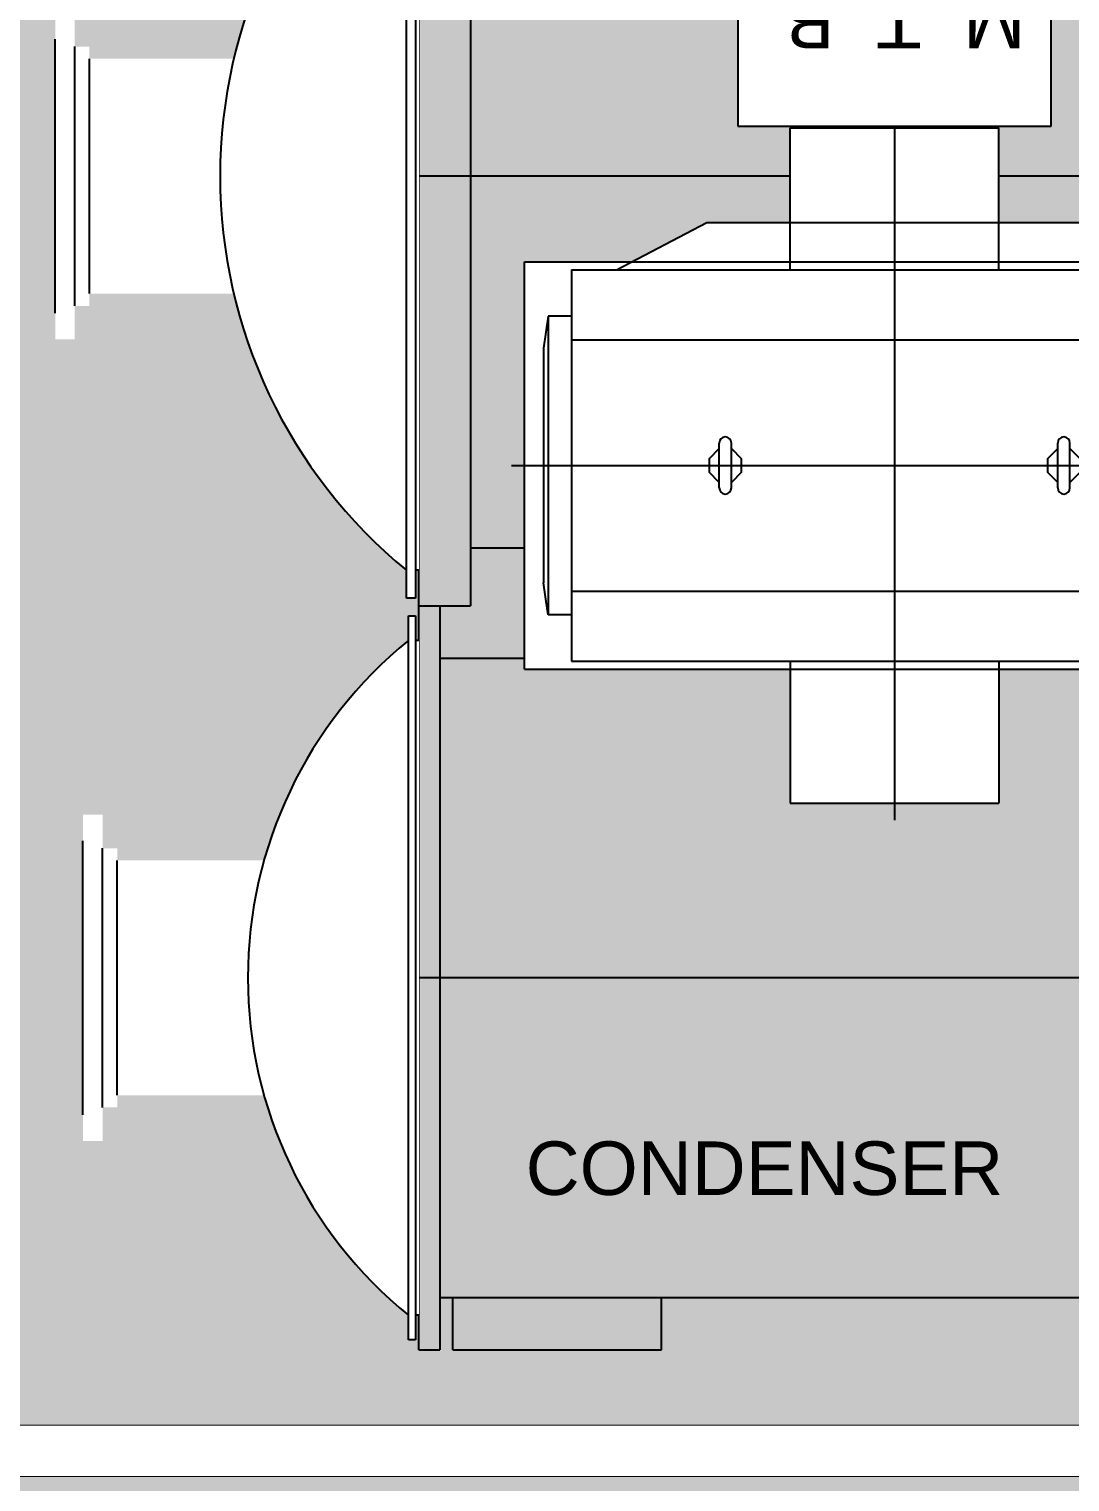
# Model space of a CAD drawing. Header units: millimetres. Extents: x -18489 to 17339, y -1599 to 10961.
# Drawn here: x -14867.9 to -14665.5, y 1901.4 to 2183.9 of the extents above; entities that cross this region are included whole.
import ezdxf

# ---------------------------------------------------------------- set-up
doc = ezdxf.new("R2010")
doc.units = ezdxf.units.MM
for name, color, linetype in [('188K-SM-03-F10-MECH-EQ-Y2257103$0$0 Xref', 8, 'Continuous'), ('188K-SM-03-F10-MECH-EQ-Y2257103$0$M-EQU-FOUNDATION', 8, 'Continuous'), ('188K-SM-03-F10-MECH-EQ-Y2257103$0$Micron CUP L10 HVAC EQU$0$M-MECH-EQU', 136, 'Continuous'), ('188K-SM-03-F10-MECH-EQ-Y2257103$0$Micron CUP L10 HVAC EQU$0$M-PHASE1 AREA', 252, 'Continuous')]:
    doc.layers.add(name, color=color, linetype=linetype)
doc.styles.add('188K-SM-03-F10-MECH-EQ-Y2257103$0$Micron CUP L10 HVAC EQU$0$Standard', font='arial.ttf')

# ---------------------------------------------------------------- blocks, each defined once
blk = doc.blocks.new('188K-SM-03-F10-MECH-EQ-Y2257103$0$Micron CUP L10 HVAC EQU$0$A$C0c53ceb0')
at = {"layer": '188K-SM-03-F10-MECH-EQ-Y2257103$0$Micron CUP L10 HVAC EQU$0$M-PHASE1 AREA'}
for p, q in [((13510.46054, 10096.93438), (13510.46054, 13214.65005)), ((13611.15446, 13214.65005), (13611.15446, 11543.4106)), ((18509.19987, 12379.03032), (13383.58898, 12379.03032)), ((14162.47368, 12222.59024), (14412.2106, 12222.59024)), ((14162.47368, 12222.59024), (14162.47368, 11663.85609)), ((14162.47368, 12220.48001), (14412.2106, 12220.48001)), ((14412.2106, 12222.59024), (14412.2106, 11663.85609)), ((13611.15446, 11656.24174), (15203.21132, 11656.24174)), ((14162.47368, 11663.85609), (14412.2106, 11663.85609)), ((13510.46054, 11543.4106), (13611.15446, 11543.4106)), ((13551.05577, 11543.4106), (13551.05577, 10096.93438)), ((13551.05577, 11441.81762), (15168.21419, 11441.81762)), ((18509.19987, 10820.17249), (13383.58898, 10820.17249)), ((13551.05577, 10198.52736), (18341.73308, 10198.52736)), ((13576.43008, 10096.93438), (13576.43008, 10198.52736)), ((13982.41909, 10096.93438), (13982.41909, 10198.52736)), ((13510.46054, 10096.93438), (13551.05577, 10096.93438)), ((13576.43008, 10096.93438), (13982.41909, 10096.93438))]:
    blk.add_line(p, q, dxfattribs=at)
at = {"layer": '188K-SM-03-F10-MECH-EQ-Y2257103$0$Micron CUP L10 HVAC EQU$0$M-PHASE1 AREA', "insert": (13718.14891, 10501.99586), "char_height": 104.034676, "attachment_point": 1, "style": '188K-SM-03-F10-MECH-EQ-Y2257103$0$Micron CUP L10 HVAC EQU$0$Standard'}
blk.add_mtext('CONDENSER', dxfattribs=at)
for points in [[(12801.83156, 12112.68239), (12803.41745, 12112.68239), (12803.41745, 12061.93376), (12841.47892, 12061.93376), (12841.47892, 12126.95544), (12870.02502, 12126.95544), (12870.02502, 12150.74385), (13504.11637, 12150.74385), (13504.11637, 12607.48146), (12870.02502, 12607.48146), (12870.02502, 12631.26987), (12841.47892, 12631.26987), (12841.47892, 12696.29155), (12803.41745, 12696.29155), (12803.41745, 12645.54292), (12801.83156, 12645.54292)], [(15154.74577, 11420.48894), (14638.37854, 11420.48894), (14638.37854, 11159.76789), (14232.38955, 11159.76789), (14232.38955, 11420.48894), (13716.02232, 11420.48894), (13716.02232, 12212.67494), (13924.21636, 12212.67494), (14070.62832, 12289.17848), (14232.38955, 12289.17848), (14232.38955, 12473.39598), (14638.37854, 12473.39598), (14638.37854, 12289.17848), (14778.91507, 12289.17848), (14800.13977, 12289.17848), (14946.55173, 12212.67494), (15154.74577, 12212.67494), (15154.74577, 12069.47408), (15171.49282, 12063.8577), (15171.49282, 12133.76083), (15203.21071, 12133.76083), (15203.21071, 11499.40304), (15171.49282, 11499.40304), (15171.49282, 11569.30617), (15154.74577, 11563.68979)], [(12855.77734, 10553.74179), (12857.36324, 10553.74179), (12857.36324, 10502.99317), (12895.4247, 10502.99317), (12895.4247, 10568.01484), (12923.9708, 10568.01484), (12923.9708, 10591.80326), (13504.11637, 10591.80326), (13504.11637, 11048.54086), (12923.9708, 11048.54086), (12923.9708, 11072.32928), (12895.4247, 11072.32928), (12895.4247, 11137.35095), (12857.36324, 11137.35095), (12857.36324, 11086.60233), (12855.77734, 11086.60233)]]:
    blk.add_wipeout(points).dxf.layer = '188K-SM-03-F10-MECH-EQ-Y2257103$0$Micron CUP L10 HVAC EQU$0$M-PHASE1 AREA'
at = {"layer": '188K-SM-03-F10-MECH-EQ-Y2257103$0$Micron CUP L10 HVAC EQU$0$M-PHASE1 AREA'}
for p, q in [((12803.41745, 12112.68239), (12803.41745, 12645.54292)), ((12841.47892, 12126.95544), (12841.47892, 12631.26987)), ((12870.02502, 12150.74385), (12870.02502, 12607.48146)), ((14435.38405, 12506.25572), (14435.38405, 11126.90815)), ((14232.38955, 12197.19661), (14232.38955, 12473.39598)), ((14232.38955, 12473.39598), (14638.37854, 12473.39598)), ((14362.4329, 12476.56777), (14508.33519, 12476.56777)), ((14362.4329, 12473.39598), (14362.4329, 12476.56777)), ((14371.94827, 12473.39598), (14371.94827, 12476.56777)), ((14498.81982, 12473.39598), (14498.81982, 12476.56777)), ((14508.33519, 12473.39598), (14508.33519, 12476.56777)), ((14638.37854, 12197.19661), (14638.37854, 12473.39598)), ((13894.59404, 12197.19661), (14070.62832, 12289.17848)), ((14070.62832, 12289.17848), (14232.38955, 12289.17848)), ((14232.38955, 12289.17848), (14638.37854, 12289.17848)), ((14638.37854, 12289.17848), (14800.13977, 12289.17848)), ((13716.02232, 11420.48894), (13716.02232, 12212.67494)), ((13716.02232, 12212.67494), (15154.74577, 12212.67494)), ((13807.36984, 12197.19661), (13807.36984, 11435.96727)), ((13807.36984, 12197.19661), (15063.39825, 12197.19661)), ((13761.69608, 12106.80062), (13752.56133, 12044.95074)), ((13761.69608, 12106.80062), (13761.69608, 11526.36325)), ((13807.36984, 12106.80062), (13761.69608, 12106.80062)), ((13752.56133, 12044.95074), (13752.56133, 11588.21313)), ((13807.36984, 12060.80968), (15063.39825, 12060.80968)), ((14094.41674, 11772.96984), (14094.41674, 11860.19403)), ((14118.20515, 11772.96984), (14118.20515, 11860.19403)), ((14752.56294, 11772.96984), (14752.56294, 11860.19403)), ((14776.35135, 11772.96984), (14776.35135, 11860.19403)), ((13690.64801, 11816.58194), (15336.42584, 11816.58194)), ((14118.20515, 11784.86405), (14119.44893, 11784.86405)), ((14776.35135, 11784.86405), (14777.59513, 11784.86405)), ((13757.21959, 11556.67286), (13752.56133, 11588.21313)), ((13761.6961, 11526.36325), (13757.21959, 11556.67286)), ((13807.36984, 11572.35419), (15063.39825, 11572.35419)), ((13807.36984, 11526.36325), (13761.69608, 11526.36325)), ((13716.02232, 11420.48894), (15154.74577, 11420.48894)), ((13807.36984, 11435.96727), (15063.39825, 11435.96727)), ((14232.38955, 11435.96727), (14232.38955, 11159.76789)), ((14638.37854, 11435.96727), (14638.37854, 11159.76789)), ((14232.38955, 11159.76789), (14638.37854, 11159.76789)), ((12857.36324, 10553.74179), (12857.36324, 11086.60233)), ((12895.4247, 10568.01484), (12895.4247, 11072.32928)), ((12923.9708, 10591.80326), (12923.9708, 11048.54086))]:
    blk.add_line(p, q, dxfattribs=at)
at = {"layer": '188K-SM-03-F10-MECH-EQ-Y2257103$0$Micron CUP L10 HVAC EQU$0$M-PHASE1 AREA', "flags": 128}
for points in [[(14094.41674, 11848.29982), (14093.17297, 11848.29982), (14074.59306, 11829.71992), (14074.59306, 11803.44396), (14093.17297, 11784.86405), (14094.41674, 11784.86405)], [(14119.44893, 11784.86405), (14138.02883, 11803.44396), (14138.02883, 11829.71992), (14119.44893, 11848.29982), (14118.20515, 11848.29982)], [(14752.56294, 11848.29982), (14751.31917, 11848.29982), (14732.73926, 11829.71992), (14732.73926, 11803.44396), (14751.31917, 11784.86405), (14752.56294, 11784.86405)], [(14777.59513, 11784.86405), (14796.17503, 11803.44396), (14796.17503, 11829.71992), (14777.59513, 11848.29982), (14776.35135, 11848.29982)]]:
    blk.add_lwpolyline(points, dxfattribs=at)
at = {"layer": '188K-SM-03-F10-MECH-EQ-Y2257103$0$Micron CUP L10 HVAC EQU$0$M-PHASE1 AREA'}
for centre, start, end in [((14106.31095, 11860.19403), 0, 180), ((14764.45715, 11860.19403), 0, 180), ((14106.31095, 11772.96984), 180, 0), ((14764.45715, 11772.96984), 180, 0)]:
    blk.add_arc(centre, 11.89421, start, end, dxfattribs=at)
for points in [[(14739.87578, 12882.55675), (14130.89231, 12882.55675), (14130.89231, 12476.56777), (14739.87578, 12476.56777)], [(12801.83156, 12112.68239), (12803.41745, 12112.68239), (12803.41745, 12061.93376), (12841.47892, 12061.93376), (12841.47892, 12126.95544), (12870.02502, 12126.95544), (12870.02502, 12150.74385), (13504.11637, 12150.74385), (13504.11637, 12607.48146), (12870.02502, 12607.48146), (12870.02502, 12631.26987), (12841.47892, 12631.26987), (12841.47892, 12696.29155), (12803.41745, 12696.29155), (12803.41745, 12645.54292), (12801.83156, 12645.54292)], [(12855.77734, 10553.74179), (12857.36324, 10553.74179), (12857.36324, 10502.99317), (12895.4247, 10502.99317), (12895.4247, 10568.01484), (12923.9708, 10568.01484), (12923.9708, 10591.80326), (13504.11637, 10591.80326), (13504.11637, 11048.54086), (12923.9708, 11048.54086), (12923.9708, 11072.32928), (12895.4247, 11072.32928), (12895.4247, 11137.35095), (12857.36324, 11137.35095), (12857.36324, 11086.60233), (12855.77734, 11086.60233)]]:
    blk.add_wipeout(points).dxf.layer = '188K-SM-03-F10-MECH-EQ-Y2257103$0$Micron CUP L10 HVAC EQU$0$M-PHASE1 AREA'
for p, q in [((14130.89231, 12882.55675), (14130.89231, 12476.56777)), ((14739.87578, 12476.56777), (14739.87578, 12882.55675)), ((12803.41745, 12112.68239), (12803.41745, 12645.54292)), ((12841.47892, 12126.95544), (12841.47892, 12631.26987)), ((12870.02502, 12150.74385), (12870.02502, 12607.48146)), ((14130.89231, 12476.56777), (14739.87578, 12476.56777)), ((12857.36324, 10553.74179), (12857.36324, 11086.60233)), ((12895.4247, 10568.01484), (12895.4247, 11072.32928)), ((12923.9708, 10591.80326), (12923.9708, 11048.54086))]:
    blk.add_line(p, q, dxfattribs=at)
at = {"layer": '188K-SM-03-F10-MECH-EQ-Y2257103$0$Micron CUP L10 HVAC EQU$0$M-PHASE1 AREA', "insert": (14435.38405, 12679.56226), "char_height": 104.034676, "attachment_point": 5, "rotation": 180, "style": '188K-SM-03-F10-MECH-EQ-Y2257103$0$Micron CUP L10 HVAC EQU$0$Standard'}
blk.add_mtext('M. T. B.', dxfattribs=at)
for points in [[(13486.12598, 13145.50567), (13472.84652, 13134.39604), (13459.76296, 13123.05635), (13446.8793, 13111.49005), (13434.19946, 13099.70065), (13421.72731, 13087.69176), (13409.46664, 13075.46703), (13397.42119, 13063.03018), (13385.59463, 13050.38501), (13373.99056, 13037.53536), (13362.61251, 13024.48514), (13351.46395, 13011.23834), (13340.54828, 12997.79899), (13329.86882, 12984.17118), (13319.42882, 12970.35907), (13309.23147, 12956.36685), (13299.27987, 12942.1988), (13289.57706, 12927.85922), (13280.12598, 12913.35249), (13270.92952, 12898.68303), (13261.99047, 12883.8553), (13253.31157, 12868.87382), (13244.89545, 12853.74316), (13236.74468, 12838.46792), (13228.86174, 12823.05275), (13221.24903, 12807.50236), (13213.90888, 12791.82147), (13206.84351, 12776.01487), (13200.05508, 12760.08737), (13193.54566, 12744.04382), (13187.31723, 12727.88911), (13181.37168, 12711.62816), (13175.71083, 12695.26592), (13170.33641, 12678.80738), (13165.25005, 12662.25755), (13160.45329, 12645.62146), (13155.94761, 12628.9042), (13151.73436, 12612.11085), (13147.81485, 12595.24653), (13144.19025, 12578.31637), (13140.86168, 12561.32553), (13137.83014, 12544.27918), (13135.09657, 12527.18252), (13132.66179, 12510.04077), (13130.52655, 12492.85912), (13128.69149, 12475.64284), (13127.15718, 12458.39714), (13125.92408, 12441.1273), (13124.99257, 12423.83856), (13124.36294, 12406.5362), (13124.03536, 12389.22549), (13124.00995, 12371.9117), (13124.28671, 12354.6001), (13124.86555, 12337.29597), (13125.74631, 12320.00457), (13126.92871, 12302.73118), (13128.41239, 12285.48106), (13130.1969, 12268.25946), (13132.2817, 12251.07162), (13134.66615, 12233.92279), (13137.34953, 12216.81819), (13140.33101, 12199.76302), (13143.60969, 12182.76248), (13147.18458, 12165.82175), (13151.05457, 12148.94599), (13155.2185, 12132.14035), (13159.67509, 12115.40993), (13164.423, 12098.75984), (13169.46076, 12082.19515), (13174.78685, 12065.7209), (13180.39964, 12049.34212), (13186.29742, 12033.06378), (13192.47841, 12016.89086), (13198.94071, 12000.82827), (13205.68235, 11984.88091), (13212.70129, 11969.05364), (13219.99539, 11953.35127), (13227.56242, 11937.7786), (13235.40007, 11922.34036), (13243.50597, 11907.04126), (13251.87763, 11891.88596), (13260.51252, 11876.87907), (13269.408, 11862.02516), (13278.56137, 11847.32877), (13287.96982, 11832.79436), (13297.6305, 11818.42636), (13307.54047, 11804.22916), (13317.6967, 11790.20707), (13328.09611, 11776.36437), (13338.73552, 11762.70527), (13349.61169, 11749.23393), (13360.72132, 11735.95446), (13372.06101, 11722.87091), (13383.62732, 11709.98725), (13395.41671, 11697.30741), (13407.4256, 11684.83526), (13419.65033, 11672.57459), (13432.08718, 11660.52914), (13444.73235, 11648.70258), (13457.58201, 11637.0985), (13470.63222, 11625.72046), (13483.87902, 11614.5719), (13486.12598, 11612.71964), (13486.12598, 11558.4313), (13504.11637, 11558.4313), (13504.11637, 11612.71964), (13510.45995, 11612.71964), (13510.45995, 13145.50567), (13504.11637, 13145.50567), (13504.11637, 13199.79401), (13486.12598, 13199.79401)], [(13490.13513, 11476.28832), (13478.76556, 11466.87932), (13467.56193, 11457.27333), (13456.52766, 11447.47327), (13445.6661, 11437.48214), (13434.98056, 11427.30296), (13424.47431, 11416.93884), (13414.15053, 11406.39295), (13404.01238, 11395.66848), (13394.06294, 11384.76872), (13384.30524, 11373.69697), (13374.74225, 11362.45661), (13365.3769, 11351.05107), (13356.21202, 11339.48382), (13347.25042, 11327.75838), (13338.49481, 11315.87832), (13329.94788, 11303.84727), (13321.61222, 11291.66888), (13313.49037, 11279.34687), (13305.58481, 11266.885), (13297.89794, 11254.28705), (13290.43211, 11241.55686), (13283.18958, 11228.69832), (13276.17258, 11215.71533), (13269.38322, 11202.61186), (13262.82359, 11189.3919), (13256.49567, 11176.05946), (13250.4014, 11162.61862), (13244.54264, 11149.07347), (13238.92116, 11135.42813), (13233.53868, 11121.68676), (13228.39685, 11107.85355), (13223.49722, 11093.9327), (13218.84128, 11079.92847), (13214.43047, 11065.84511), (13210.26611, 11051.68692), (13206.34948, 11037.4582), (13202.68178, 11023.1633), (13199.26411, 11008.80656), (13196.09753, 10994.39237), (13193.18299, 10979.9251), (13190.52138, 10965.40918), (13188.11351, 10950.84901), (13185.96012, 10936.24904), (13184.06187, 10921.61371), (13182.41932, 10906.94747), (13181.03299, 10892.25481), (13179.90329, 10877.54019), (13179.03056, 10862.80809), (13178.41508, 10848.06301), (13178.05703, 10833.30943), (13177.95653, 10818.55185), (13178.11359, 10803.79476), (13178.52817, 10789.04266), (13179.20015, 10774.30005), (13180.12933, 10759.57141), (13181.31541, 10744.86122), (13182.75804, 10730.17398), (13184.45677, 10715.51415), (13186.4111, 10700.8862), (13188.62042, 10686.29459), (13191.08407, 10671.74375), (13193.80129, 10657.23813), (13196.77125, 10642.78214), (13199.99305, 10628.38019), (13203.46571, 10614.03666), (13207.18817, 10599.75591), (13211.15929, 10585.54231), (13215.37787, 10571.40018), (13219.84263, 10557.33383), (13224.55219, 10543.34754), (13229.50514, 10529.44557), (13234.69995, 10515.63217), (13240.13504, 10501.91153), (13245.80877, 10488.28783), (13251.7194, 10474.76523), (13257.86513, 10461.34784), (13264.24409, 10448.03975), (13270.85434, 10434.84502), (13277.69386, 10421.76767), (13284.76057, 10408.81167), (13292.05232, 10395.98097), (13299.56688, 10383.27949), (13307.30197, 10370.71109), (13315.25523, 10358.2796), (13323.42424, 10345.98881), (13331.80651, 10333.84246), (13340.39948, 10321.84425), (13349.20055, 10309.99783), (13358.20702, 10298.30682), (13367.41616, 10286.77477), (13376.82515, 10275.4052), (13386.43114, 10264.20158), (13396.2312, 10253.1673), (13406.22234, 10242.30575), (13416.40151, 10231.62021), (13426.76563, 10221.11395), (13437.31153, 10210.79018), (13448.03599, 10200.65202), (13458.93576, 10190.70258), (13470.0075, 10180.94488), (13481.24786, 10171.3819), (13490.13513, 10164.0558), (13490.13513, 10115.88267), (13504.11637, 10115.88267), (13504.11637, 10164.0558), (13510.45995, 10164.0558), (13510.45995, 11476.28832), (13504.11637, 11476.28832), (13504.11637, 11524.46145), (13490.13513, 11524.46145)]]:
    blk.add_wipeout(points).dxf.layer = '188K-SM-03-F10-MECH-EQ-Y2257103$0$Micron CUP L10 HVAC EQU$0$M-PHASE1 AREA'
at = {"layer": '188K-SM-03-F10-MECH-EQ-Y2257103$0$Micron CUP L10 HVAC EQU$0$M-PHASE1 AREA'}
for p, q in [((13486.12598, 11558.4313), (13486.12598, 13199.79401)), ((13504.11637, 13199.79401), (13504.11637, 11558.4313)), ((13510.45995, 11612.71964), (13504.11637, 11612.71964)), ((13504.11637, 11558.4313), (13486.12598, 11558.4313)), ((13490.13513, 10115.88267), (13490.13513, 11524.46145)), ((13490.13513, 11524.46145), (13504.11637, 11524.46145)), ((13504.11637, 11524.46145), (13504.11637, 10115.88267)), ((13510.45995, 11476.28832), (13504.11637, 11476.28832)), ((13510.45995, 10164.0558), (13504.11637, 10164.0558)), ((13504.11637, 10115.88267), (13490.13513, 10115.88267))]:
    blk.add_line(p, q, dxfattribs=at)
for centre, radius, start, end in [((14116.00471, 12379.11266), 992.02089, 129.41590656, 230.58409344), ((14023.53241, 10820.17206), 845.57744, 129.10978441, 230.89021559)]:
    blk.add_arc(centre, radius, start, end, dxfattribs=at)
blk = doc.blocks.new('188K-SM-03-F10-MECH-EQ-Y2257103$0$Micron CUP L10 HVAC EQU')
at = {"layer": '188K-SM-03-F10-MECH-EQ-Y2257103$0$Micron CUP L10 HVAC EQU$0$M-MECH-EQU'}
blk.add_blockref('188K-SM-03-F10-MECH-EQ-Y2257103$0$Micron CUP L10 HVAC EQU$0$A$C0c53ceb0', (-206166.7, 2082.2), dxfattribs=at)
blk = doc.blocks.new('188K-SM-03-F10-MECH-EQ-Y2257103')
at = {"layer": '188K-SM-03-F10-MECH-EQ-Y2257103$0$M-EQU-FOUNDATION'}
h = blk.add_hatch(dxfattribs=at)
h.set_pattern_fill('AR-CONC', color=256, scale=0.1)
h.set_pattern_definition([(50, (4473.521, 709.199), (18.218467, -1.593909), [1.905, -20.955]), (355, (4473.521, 709.2), (-3.524342, 19.105685), [1.524, -16.764058]), (100.45144, (4475.04, 709.066), (14.694125, 17.511775), [1.619001, -17.809024]), (46.1842, (4473.521, 714.28), (27.107904, -4.204233), [2.8575, -31.4325]), (96.63556, (4475.78, 713.93), (23.740413, 24.742612), [2.428502, -26.71356]), (351.18415, (4473.52, 714.28), (23.740413, 24.742612), [2.285997, -25.145973]), (21, (4476.061, 713.009), (15.161439, -10.22652), [1.905, -20.955]), (326, (4476.061, 713.01), (6.180203, 18.418797), [1.524, -16.764]), (71.45144, (4477.325, 712.157), (21.341642, 8.192277), [1.619001, -17.808994]), (37.5, (4473.5214, 709.199), (0.3088603, 8.4555039), [0, -16.5608, 0, -17.018, 0, -16.8275]), (7.5, (4473.521, 709.199), (6.6819663, 10.0180575), [0, -9.7028, 0, -16.1798, 0, -6.4135]), (327.5, (4467.857, 709.199), (13.5590595, -0.5728744), [0, -6.35, 0, -19.812, 0, -26.289]), (317.5, (4465.317, 709.199), (14.812918, 2.542649), [0, -8.255, 0, -13.1572, 0, -18.669])])
h.paths.add_polyline_path([(-14928.15, 5602.46), (-14278.15, 5602.46), (-14278.15, 1902.46), (-14928.15, 1902.46)], flags=16)
h.paths.add_polyline_path([(-14933.15, 5607.46), (-14273.15, 5607.46), (-14273.15, 1897.46), (-14933.15, 1897.46)])
h = blk.add_hatch(dxfattribs=at)
h.set_pattern_fill('AR-CONC', color=256, scale=0.3)
h.set_pattern_definition([(50, (4473.52, 709.2), (54.6554, -4.78173), [5.715, -62.865]), (355, (4473.52, 709.2), (-10.57303, 57.31705), [4.572, -50.29218]), (100.45144, (4478.076, 708.8), (44.08237, 52.53533), [4.857, -53.42707]), (46.1842, (4473.52, 724.44), (81.32371, -12.6127), [8.5725, -94.2975]), (96.63556, (4480.3, 723.39), (71.22124, 74.22784), [7.2855, -80.14068]), (351.18415, (4473.52, 724.44), (71.22124, 74.22784), [6.858, -75.43792]), (21, (4481.14, 720.63), (45.48432, -30.67956), [5.715, -62.865]), (326, (4481.14, 720.63), (18.54061, 55.25639), [4.572, -50.292]), (71.45144, (4484.93, 718.07), (64.02493, 24.57683), [4.857, -53.42698]), (37.5, (4473.521, 709.2), (0.926581, 25.366512), [0, -49.6824, 0, -51.054, 0, -50.4825]), (7.5, (4473.52, 709.2), (20.0459, 30.054172), [0, -29.1084, 0, -48.5394, 0, -19.2405]), (327.5, (4456.529, 709.2), (40.677179, -1.718623), [0, -19.05, 0, -59.436, 0, -78.867]), (317.5, (4448.91, 709.2), (44.438754, 7.62795), [0, -24.765, 0, -39.4716, 0, -56.007])])
h.paths.add_polyline_path([(-14918.15, 5592.46), (-14288.15, 5592.46), (-14288.15, 1912.46), (-14918.15, 1912.46)])
at = {"layer": '188K-SM-03-F10-MECH-EQ-Y2257103$0$M-EQU-FOUNDATION', "const_width": 0.2}
for points in [[(-14928.15, 5602.46), (-14278.15, 5602.46), (-14278.15, 1902.46), (-14928.15, 1902.46)], [(-14918.15, 5592.46), (-14288.15, 5592.46), (-14288.15, 1912.46), (-14918.15, 1912.46)]]:
    blk.add_lwpolyline(points, close=True, dxfattribs=at)
at = {"layer": '188K-SM-03-F10-MECH-EQ-Y2257103$0$0 Xref', "xscale": 0.1, "yscale": 0.1, "zscale": 0.1}
blk.add_blockref('188K-SM-03-F10-MECH-EQ-Y2257103$0$Micron CUP L10 HVAC EQU', (4473.52, 709.2), dxfattribs=at)

msp = doc.modelspace()

# ---------------------------------------------------------------- block references
msp.add_blockref('188K-SM-03-F10-MECH-EQ-Y2257103', (0, 0))

doc.saveas('drawing.dxf')
